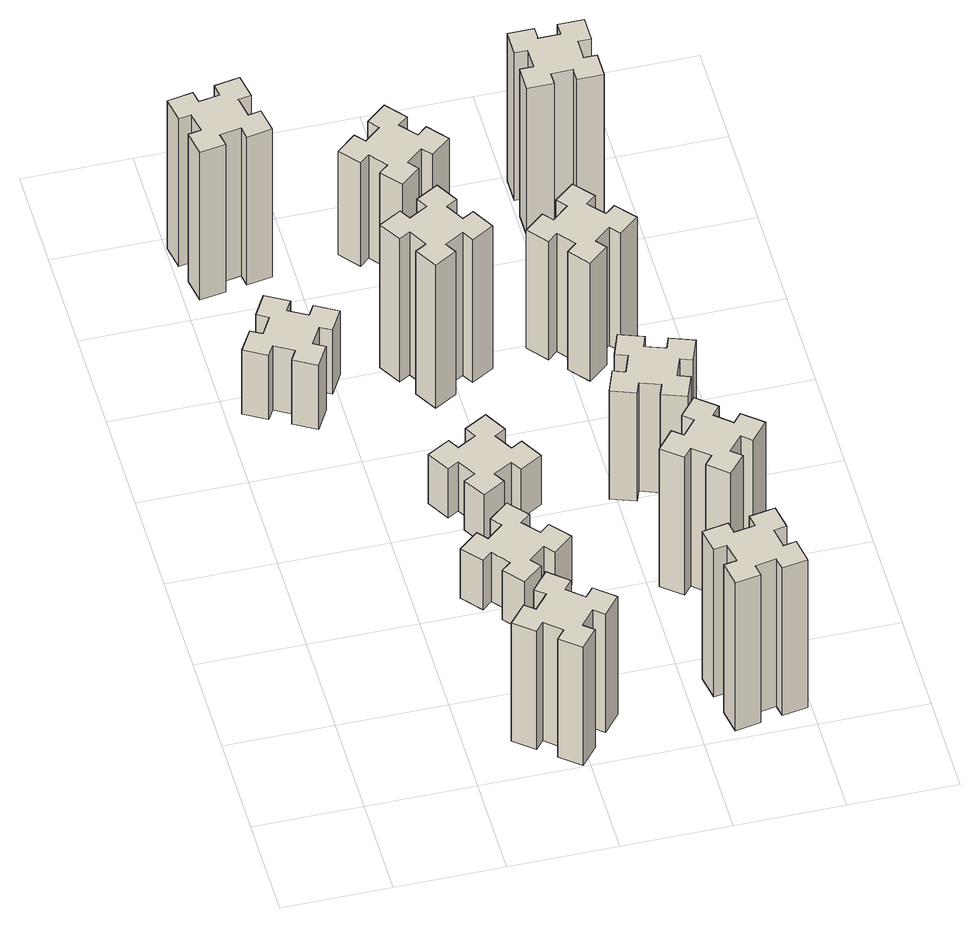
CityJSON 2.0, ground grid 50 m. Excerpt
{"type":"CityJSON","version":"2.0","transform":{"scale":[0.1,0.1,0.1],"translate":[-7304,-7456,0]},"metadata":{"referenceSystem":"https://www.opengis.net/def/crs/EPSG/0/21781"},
"CityObjects":{
"building1":{"type":"Building","attributes":{"class":"1000","function":"1000","usage":"1000","yearOfConstruction":2016,"roofType":"1000","measuredHeight":72,"storeysAboveGround":30,"storeysBelowGround":0},"geometry":[{"type":"Solid","lod":"1","boundaries":[[[[0,1,2,3,4,5,6,7,8,9,10,11,12,13,14,15,16,17,18,19]],[[17,16,20,21]],[[16,15,22,20]],[[15,14,23,22]],[[14,13,24,23]],[[13,12,25,24]],[[12,11,26,25]],[[11,10,27,26]],[[10,9,28,27]],[[9,8,29,28]],[[8,7,30,29]],[[7,6,31,30]],[[6,5,32,31]],[[5,4,33,32]],[[4,3,34,33]],[[3,2,35,34]],[[2,1,36,35]],[[1,0,37,36]],[[0,19,38,37]],[[19,18,39,38]],[[18,17,21,39]],[[24,25,26,27,28,29,30,31,32,33,34,35,36,37,38,39,21,20,22,23]]]]}]},
"building2":{"type":"Building","attributes":{"class":"1000","function":"1000","usage":"1000","yearOfConstruction":2016,"roofType":"1000","measuredHeight":39,"storeysAboveGround":30,"storeysBelowGround":0},"geometry":[{"type":"Solid","lod":"1","boundaries":[[[[40,41,42,43,44,45,46,47,48,49,50,51,52,53,54,55,56,57,58,59]],[[57,56,60,61]],[[56,55,62,60]],[[55,54,63,62]],[[54,53,64,63]],[[53,52,65,64]],[[52,51,66,65]],[[51,50,67,66]],[[50,49,68,67]],[[49,48,69,68]],[[48,47,70,69]],[[47,46,71,70]],[[46,45,72,71]],[[45,44,73,72]],[[44,43,74,73]],[[43,42,75,74]],[[42,41,76,75]],[[41,40,77,76]],[[40,59,78,77]],[[59,58,79,78]],[[58,57,61,79]],[[64,65,66,67,68,69,70,71,72,73,74,75,76,77,78,79,61,60,62,63]]]]}]},
"building3":{"type":"Building","attributes":{"class":"1000","function":"1000","usage":"1000","yearOfConstruction":2016,"roofType":"1000","measuredHeight":90,"storeysAboveGround":30,"storeysBelowGround":0},"geometry":[{"type":"Solid","lod":"1","boundaries":[[[[80,81,82,83,84,85,86,87,88,89,90,91,92,93,94,95,96,97,98,99]],[[97,96,100,101]],[[96,95,102,100]],[[95,94,103,102]],[[94,93,104,103]],[[93,92,105,104]],[[92,91,106,105]],[[91,90,107,106]],[[90,89,108,107]],[[89,88,109,108]],[[88,87,110,109]],[[87,86,111,110]],[[86,85,112,111]],[[85,84,113,112]],[[84,83,114,113]],[[83,82,115,114]],[[82,81,116,115]],[[81,80,117,116]],[[80,99,118,117]],[[99,98,119,118]],[[98,97,101,119]],[[104,105,106,107,108,109,110,111,112,113,114,115,116,117,118,119,101,100,102,103]]]]}]},
"building4":{"type":"Building","attributes":{"class":"1000","function":"1000","usage":"1000","yearOfConstruction":2016,"roofType":"1000","measuredHeight":30,"storeysAboveGround":30,"storeysBelowGround":0},"geometry":[{"type":"Solid","lod":"1","boundaries":[[[[120,121,122,123,124,125,126,127,128,129,130,131,132,133,134,135,136,137,138,139]],[[137,136,140,141]],[[136,135,142,140]],[[135,134,143,142]],[[134,133,144,143]],[[133,132,145,144]],[[132,131,146,145]],[[131,130,147,146]],[[130,129,148,147]],[[129,128,149,148]],[[128,127,150,149]],[[127,126,151,150]],[[126,125,152,151]],[[125,124,153,152]],[[124,123,154,153]],[[123,122,155,154]],[[122,121,156,155]],[[121,120,157,156]],[[120,139,158,157]],[[139,138,159,158]],[[138,137,141,159]],[[144,145,146,147,148,149,150,151,152,153,154,155,156,157,158,159,141,140,142,143]]]]}]},
"building5":{"type":"Building","attributes":{"class":"1000","function":"1000","usage":"1000","yearOfConstruction":2016,"roofType":"1000","measuredHeight":30,"storeysAboveGround":30,"storeysBelowGround":0},"geometry":[{"type":"Solid","lod":"1","boundaries":[[[[160,161,162,163,164,165,166,167,168,169,170,171,172,173,174,175,176,177,178,179]],[[177,176,180,181]],[[176,175,182,180]],[[175,174,183,182]],[[174,173,184,183]],[[173,172,185,184]],[[172,171,186,185]],[[171,170,187,186]],[[170,169,188,187]],[[169,168,189,188]],[[168,167,190,189]],[[167,166,191,190]],[[166,165,192,191]],[[165,164,193,192]],[[164,163,194,193]],[[163,162,195,194]],[[162,161,196,195]],[[161,160,197,196]],[[160,179,198,197]],[[179,178,199,198]],[[178,177,181,199]],[[184,185,186,187,188,189,190,191,192,193,194,195,196,197,198,199,181,180,182,183]]]]}]},
"building6":{"type":"Building","attributes":{"class":"1000","function":"1000","usage":"1000","yearOfConstruction":2016,"roofType":"1000","measuredHeight":87,"storeysAboveGround":30,"storeysBelowGround":0},"geometry":[{"type":"Solid","lod":"1","boundaries":[[[[200,201,202,203,204,205,206,207,208,209,210,211,212,213,214,215,216,217,218,219]],[[217,216,220,221]],[[216,215,222,220]],[[215,214,223,222]],[[214,213,224,223]],[[213,212,225,224]],[[212,211,226,225]],[[211,210,227,226]],[[210,209,228,227]],[[209,208,229,228]],[[208,207,230,229]],[[207,206,231,230]],[[206,205,232,231]],[[205,204,233,232]],[[204,203,234,233]],[[203,202,235,234]],[[202,201,236,235]],[[201,200,237,236]],[[200,219,238,237]],[[219,218,239,238]],[[218,217,221,239]],[[224,225,226,227,228,229,230,231,232,233,234,235,236,237,238,239,221,220,222,223]]]]}]},
"building7":{"type":"Building","attributes":{"class":"1000","function":"1000","usage":"1000","yearOfConstruction":2016,"roofType":"1000","measuredHeight":90,"storeysAboveGround":30,"storeysBelowGround":0},"geometry":[{"type":"Solid","lod":"1","boundaries":[[[[240,241,242,243,244,245,246,247,248,249,250,251,252,253,254,255,256,257,258,259]],[[257,256,260,261]],[[256,255,262,260]],[[255,254,263,262]],[[254,253,264,263]],[[253,252,265,264]],[[252,251,266,265]],[[251,250,267,266]],[[250,249,268,267]],[[249,248,269,268]],[[248,247,270,269]],[[247,246,271,270]],[[246,245,272,271]],[[245,244,273,272]],[[244,243,274,273]],[[243,242,275,274]],[[242,241,276,275]],[[241,240,277,276]],[[240,259,278,277]],[[259,258,279,278]],[[258,257,261,279]],[[264,265,266,267,268,269,270,271,272,273,274,275,276,277,278,279,261,260,262,263]]]]}]},
"building8":{"type":"Building","attributes":{"class":"1000","function":"1000","usage":"1000","yearOfConstruction":2016,"roofType":"1000","measuredHeight":63,"storeysAboveGround":30,"storeysBelowGround":0},"geometry":[{"type":"Solid","lod":"1","boundaries":[[[[280,281,282,283,284,285,286,287,288,289,290,291,292,293,294,295,296,297,298,299]],[[297,296,300,301]],[[296,295,302,300]],[[295,294,303,302]],[[294,293,304,303]],[[293,292,305,304]],[[292,291,306,305]],[[291,290,307,306]],[[290,289,308,307]],[[289,288,309,308]],[[288,287,310,309]],[[287,286,311,310]],[[286,285,312,311]],[[285,284,313,312]],[[284,283,314,313]],[[283,282,315,314]],[[282,281,316,315]],[[281,280,317,316]],[[280,299,318,317]],[[299,298,319,318]],[[298,297,301,319]],[[304,305,306,307,308,309,310,311,312,313,314,315,316,317,318,319,301,300,302,303]]]]}]},
"building9":{"type":"Building","attributes":{"class":"1000","function":"1000","usage":"1000","yearOfConstruction":2016,"roofType":"1000","measuredHeight":84,"storeysAboveGround":30,"storeysBelowGround":0},"geometry":[{"type":"Solid","lod":"1","boundaries":[[[[320,321,322,323,324,325,326,327,328,329,330,331,332,333,334,335,336,337,338,339]],[[337,336,340,341]],[[336,335,342,340]],[[335,334,343,342]],[[334,333,344,343]],[[333,332,345,344]],[[332,331,346,345]],[[331,330,347,346]],[[330,329,348,347]],[[329,328,349,348]],[[328,327,350,349]],[[327,326,351,350]],[[326,325,352,351]],[[325,324,353,352]],[[324,323,354,353]],[[323,322,355,354]],[[322,321,356,355]],[[321,320,357,356]],[[320,339,358,357]],[[339,338,359,358]],[[338,337,341,359]],[[344,345,346,347,348,349,350,351,352,353,354,355,356,357,358,359,341,340,342,343]]]]}]},
"building10":{"type":"Building","attributes":{"class":"1000","function":"1000","usage":"1000","yearOfConstruction":2016,"roofType":"1000","measuredHeight":66,"storeysAboveGround":30,"storeysBelowGround":0},"geometry":[{"type":"Solid","lod":"1","boundaries":[[[[360,361,362,363,364,365,366,367,368,369,370,371,372,373,374,375,376,377,378,379]],[[377,376,380,381]],[[376,375,382,380]],[[375,374,383,382]],[[374,373,384,383]],[[373,372,385,384]],[[372,371,386,385]],[[371,370,387,386]],[[370,369,388,387]],[[369,368,389,388]],[[368,367,390,389]],[[367,366,391,390]],[[366,365,392,391]],[[365,364,393,392]],[[364,363,394,393]],[[363,362,395,394]],[[362,361,396,395]],[[361,360,397,396]],[[360,379,398,397]],[[379,378,399,398]],[[378,377,381,399]],[[384,385,386,387,388,389,390,391,392,393,394,395,396,397,398,399,381,380,382,383]]]]}]},
"building11":{"type":"Building","attributes":{"class":"1000","function":"1000","usage":"1000","yearOfConstruction":2016,"roofType":"1000","measuredHeight":72,"storeysAboveGround":30,"storeysBelowGround":0},"geometry":[{"type":"Solid","lod":"1","boundaries":[[[[400,401,402,403,404,405,406,407,408,409,410,411,412,413,414,415,416,417,418,419]],[[417,416,420,421]],[[416,415,422,420]],[[415,414,423,422]],[[414,413,424,423]],[[413,412,425,424]],[[412,411,426,425]],[[411,410,427,426]],[[410,409,428,427]],[[409,408,429,428]],[[408,407,430,429]],[[407,406,431,430]],[[406,405,432,431]],[[405,404,433,432]],[[404,403,434,433]],[[403,402,435,434]],[[402,401,436,435]],[[401,400,437,436]],[[400,419,438,437]],[[419,418,439,438]],[[418,417,421,439]],[[424,425,426,427,428,429,430,431,432,433,434,435,436,437,438,439,421,420,422,423]]]]}]},
"building12":{"type":"Building","attributes":{"class":"1000","function":"1000","usage":"1000","yearOfConstruction":2016,"roofType":"1000","measuredHeight":90,"storeysAboveGround":30,"storeysBelowGround":0},"geometry":[{"type":"Solid","lod":"1","boundaries":[[[[440,441,442,443,444,445,446,447,448,449,450,451,452,453,454,455,456,457,458,459]],[[457,456,460,461]],[[456,455,462,460]],[[455,454,463,462]],[[454,453,464,463]],[[453,452,465,464]],[[452,451,466,465]],[[451,450,467,466]],[[450,449,468,467]],[[449,448,469,468]],[[448,447,470,469]],[[447,446,471,470]],[[446,445,472,471]],[[445,444,473,472]],[[444,443,474,473]],[[443,442,475,474]],[[442,441,476,475]],[[441,440,477,476]],[[440,459,478,477]],[[459,458,479,478]],[[458,457,461,479]],[[464,465,466,467,468,469,470,471,472,473,474,475,476,477,478,479,461,460,462,463]]]]}]}
},
"vertices":[
[836,193,0],[913,129,0],[874,83,0],[966,6,0],[1043,98,0],[997,136,0],[1062,213,0],[1108,174,0],[1185,266,0],[1093,343,0],[1054,297,0],[978,362,0],[1016,408,0],[924,485,0],[847,393,0],[893,354,0],[829,278,0],[783,316,0],[706,224,0],[798,147,0],[829,278,720],[783,316,720],[893,354,720],[847,393,720],[924,485,720],[1016,408,720],[978,362,720],[1054,297,720],[1093,343,720],[1185,266,720],[1108,174,720],[1062,213,720],[997,136,720],[1043,98,720],[966,6,720],[874,83,720],[913,129,720],[836,193,720],[798,147,720],[706,224,720],
[376,2367,0],[426,2454,0],[478,2424,0],[538,2528,0],[434,2588,0],[404,2536,0],[317,2586,0],[347,2638,0],[243,2698,0],[183,2594,0],[235,2564,0],[185,2477,0],[133,2507,0],[73,2403,0],[177,2343,0],[207,2395,0],[294,2345,0],[264,2293,0],[368,2233,0],[428,2337,0],[294,2345,390],[264,2293,390],[207,2395,390],[177,2343,390],[73,2403,390],[133,2507,390],[185,2477,390],[235,2564,390],[183,2594,390],[243,2698,390],[347,2638,390],[317,2586,390],[404,2536,390],[434,2588,390],[538,2528,390],[478,2424,390],[426,2454,390],[376,2367,390],[428,2337,390],[368,2233,390],
[235,3422,0],[137,3405,0],[127,3464,0],[8,3443,0],[29,3325,0],[88,3335,0],[106,3237,0],[47,3227,0],[67,3108,0],[186,3129,0],[175,3188,0],[274,3206,0],[284,3147,0],[402,3167,0],[381,3286,0],[322,3275,0],[305,3374,0],[364,3384,0],[343,3502,0],[225,3481,0],[305,3374,900],[364,3384,900],[322,3275,900],[381,3286,900],[402,3167,900],[284,3147,900],[274,3206,900],[175,3188,900],[186,3129,900],[67,3108,900],[47,3227,900],[106,3237,900],[88,3335,900],[29,3325,900],[8,3443,900],[127,3464,900],[137,3405,900],[235,3422,900],[225,3481,900],[343,3502,900],
[913,1202,0],[836,1137,0],[798,1183,0],[706,1106,0],[783,1014,0],[829,1053,0],[893,976,0],[847,938,0],[924,846,0],[1016,923,0],[978,969,0],[1054,1033,0],[1093,987,0],[1185,1064,0],[1108,1156,0],[1062,1118,0],[997,1194,0],[1043,1233,0],[966,1325,0],[874,1248,0],[997,1194,300],[1043,1233,300],[1062,1118,300],[1108,1156,300],[1185,1064,300],[1093,987,300],[1054,1033,300],[978,969,300],[1016,923,300],[924,846,300],[847,938,300],[893,976,300],[829,1053,300],[783,1014,300],[706,1106,300],[798,1183,300],[836,1137,300],[913,1202,300],[874,1248,300],[966,1325,300],
[825,1614,0],[875,1527,0],[823,1497,0],[883,1393,0],[987,1453,0],[957,1505,0],[1044,1555,0],[1074,1503,0],[1178,1563,0],[1118,1667,0],[1066,1637,0],[1016,1724,0],[1068,1754,0],[1008,1858,0],[904,1798,0],[934,1746,0],[847,1696,0],[817,1748,0],[713,1688,0],[773,1584,0],[847,1696,300],[817,1748,300],[934,1746,300],[904,1798,300],[1008,1858,300],[1068,1754,300],[1016,1724,300],[1066,1637,300],[1118,1667,300],[1178,1563,300],[1074,1503,300],[1044,1555,300],[957,1505,300],[987,1453,300],[883,1393,300],[823,1497,300],[875,1527,300],[825,1614,300],[773,1584,300],[713,1688,300],
[957,2345,0],[1044,2395,0],[1074,2343,0],[1178,2403,0],[1118,2507,0],[1066,2477,0],[1016,2564,0],[1068,2594,0],[1008,2698,0],[904,2638,0],[934,2586,0],[847,2536,0],[817,2588,0],[713,2528,0],[773,2424,0],[825,2454,0],[875,2367,0],[823,2337,0],[883,2233,0],[987,2293,0],[875,2367,870],[823,2337,870],[825,2454,870],[773,2424,870],[713,2528,870],[817,2588,870],[847,2536,870],[934,2586,870],[904,2638,870],[1008,2698,870],[1068,2594,870],[1016,2564,870],[1066,2477,870],[1118,2507,870],[1178,2403,870],[1074,2343,870],[1044,2395,870],[957,2345,870],[987,2293,870],[883,2233,870],
[1815,362,0],[1717,345,0],[1707,404,0],[1588,383,0],[1609,265,0],[1668,275,0],[1686,177,0],[1627,167,0],[1647,48,0],[1766,69,0],[1755,128,0],[1854,146,0],[1864,87,0],[1982,107,0],[1961,226,0],[1902,215,0],[1885,314,0],[1944,324,0],[1923,442,0],[1805,421,0],[1885,314,900],[1944,324,900],[1902,215,900],[1961,226,900],[1982,107,900],[1864,87,900],[1854,146,900],[1755,128,900],[1766,69,900],[1647,48,900],[1627,167,900],[1686,177,900],[1668,275,900],[1609,265,900],[1588,383,900],[1707,404,900],[1717,345,900],[1815,362,900],[1805,421,900],[1923,442,900],
[1062,3238,0],[997,3314,0],[1043,3353,0],[966,3445,0],[874,3368,0],[913,3322,0],[836,3257,0],[798,3303,0],[706,3226,0],[783,3134,0],[829,3173,0],[893,3096,0],[847,3058,0],[924,2966,0],[1016,3043,0],[978,3089,0],[1054,3153,0],[1093,3107,0],[1185,3184,0],[1108,3276,0],[1054,3153,630],[1093,3107,630],[978,3089,630],[1016,3043,630],[924,2966,630],[847,3058,630],[893,3096,630],[829,3173,630],[783,3134,630],[706,3226,630],[798,3303,630],[836,3257,630],[913,3322,630],[874,3368,630],[966,3445,630],[1043,3353,630],[997,3314,630],[1062,3238,630],[1108,3276,630],[1185,3184,630],
[1837,876,0],[1902,953,0],[1948,914,0],[2025,1006,0],[1933,1083,0],[1894,1037,0],[1818,1102,0],[1856,1148,0],[1764,1225,0],[1687,1133,0],[1733,1094,0],[1669,1018,0],[1623,1056,0],[1546,964,0],[1638,887,0],[1676,933,0],[1753,869,0],[1714,823,0],[1806,746,0],[1883,838,0],[1753,869,840],[1714,823,840],[1676,933,840],[1638,887,840],[1546,964,840],[1623,1056,840],[1669,1018,840],[1733,1094,840],[1687,1133,840],[1764,1225,840],[1856,1148,840],[1818,1102,840],[1894,1037,840],[1933,1083,840],[2025,1006,840],[1948,914,840],[1902,953,840],[1837,876,840],[1883,838,840],[1806,746,840],
[1770,1712,0],[1676,1746,0],[1697,1802,0],[1584,1843,0],[1543,1730,0],[1599,1710,0],[1565,1616,0],[1509,1637,0],[1467,1524,0],[1580,1483,0],[1601,1539,0],[1695,1505,0],[1674,1449,0],[1787,1407,0],[1828,1520,0],[1772,1541,0],[1806,1635,0],[1862,1614,0],[1903,1727,0],[1790,1768,0],[1806,1635,660],[1862,1614,660],[1772,1541,660],[1828,1520,660],[1787,1407,660],[1674,1449,660],[1695,1505,660],[1601,1539,660],[1580,1483,660],[1467,1524,660],[1509,1637,660],[1565,1616,660],[1599,1710,660],[1543,1730,660],[1584,1843,660],[1697,1802,660],[1676,1746,660],[1770,1712,660],[1790,1768,660],[1903,1727,660],
[1469,2433,0],[1533,2356,0],[1487,2318,0],[1564,2226,0],[1656,2303,0],[1618,2349,0],[1694,2413,0],[1733,2367,0],[1825,2444,0],[1748,2536,0],[1702,2498,0],[1637,2574,0],[1683,2613,0],[1606,2705,0],[1514,2628,0],[1553,2582,0],[1476,2517,0],[1438,2563,0],[1346,2486,0],[1423,2394,0],[1476,2517,720],[1438,2563,720],[1553,2582,720],[1514,2628,720],[1606,2705,720],[1683,2613,720],[1637,2574,720],[1702,2498,720],[1748,2536,720],[1825,2444,720],[1733,2367,720],[1694,2413,720],[1618,2349,720],[1656,2303,720],[1564,2226,720],[1487,2318,720],[1533,2356,720],[1469,2433,720],[1423,2394,720],[1346,2486,720],
[1635,3195,0],[1735,3195,0],[1735,3135,0],[1855,3135,0],[1855,3255,0],[1795,3255,0],[1795,3355,0],[1855,3355,0],[1855,3475,0],[1735,3475,0],[1735,3415,0],[1635,3415,0],[1635,3475,0],[1515,3475,0],[1515,3355,0],[1575,3355,0],[1575,3255,0],[1515,3255,0],[1515,3135,0],[1635,3135,0],[1575,3255,900],[1515,3255,900],[1575,3355,900],[1515,3355,900],[1515,3475,900],[1635,3475,900],[1635,3415,900],[1735,3415,900],[1735,3475,900],[1855,3475,900],[1855,3355,900],[1795,3355,900],[1795,3255,900],[1855,3255,900],[1855,3135,900],[1735,3135,900],[1735,3195,900],[1635,3195,900],[1635,3135,900],[1515,3135,900]
]}
